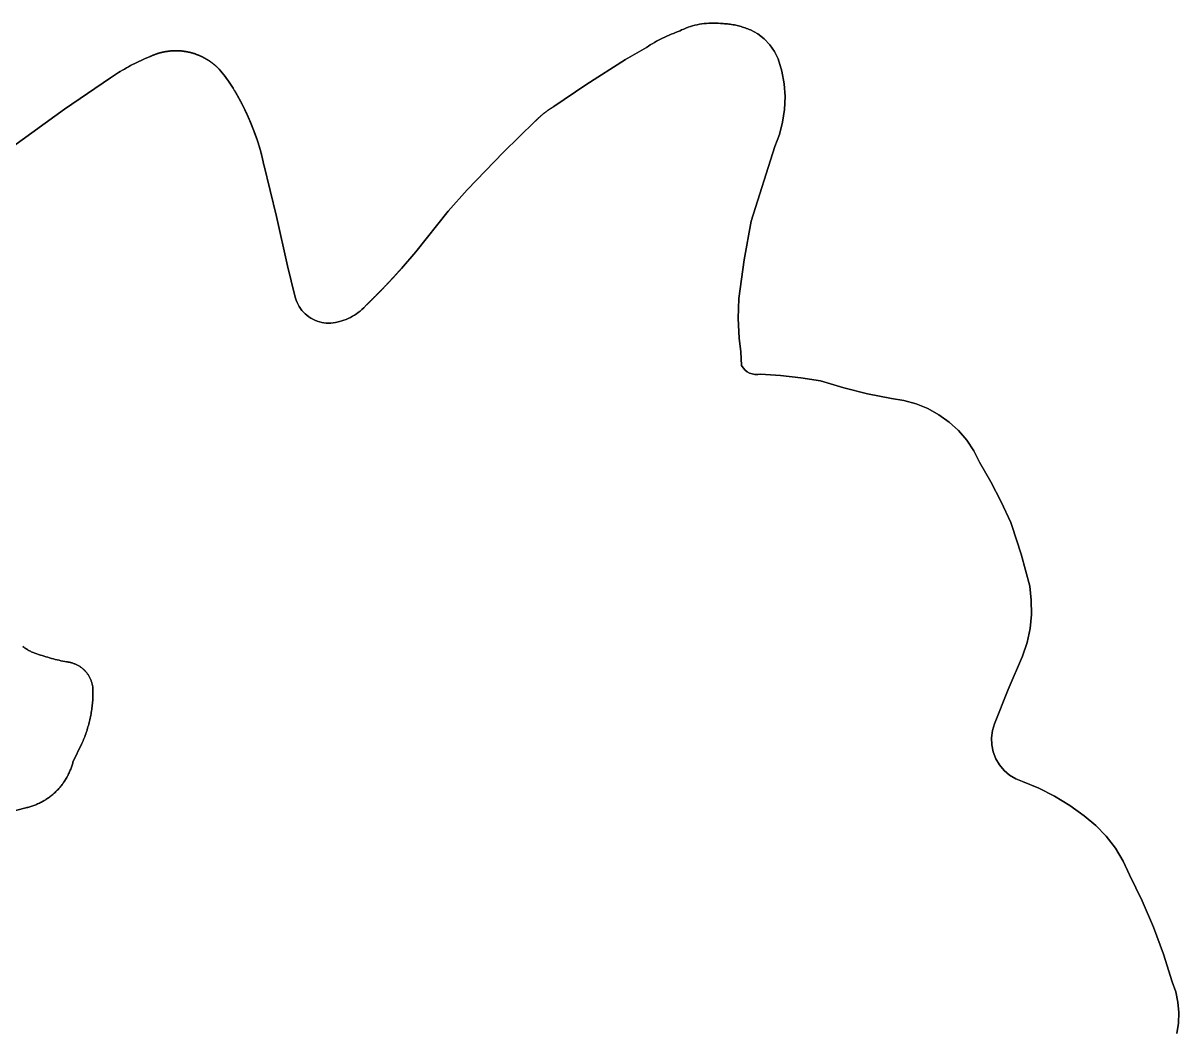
# Model space of a CAD drawing. Header units: inches. Extents: x 130170 to 284068, y 377793 to 804530.
# Drawn here: x 191506 to 192023, y 669994 to 670445 of the extents above; entities that cross this region are included whole.
import ezdxf

# ---------------------------------------------------------------- set-up
doc = ezdxf.new("R2010")
doc.units = ezdxf.units.IN
doc.header["$MEASUREMENT"] = 0
doc.layers.add('muni_il', color=7, linetype='Continuous')

msp = doc.modelspace()

# ---------------------------------------------------------------- linework, layer by layer
at = {"layer": 'muni_il'}
for points in [[(192021.71, 669992.57), (192022.49, 669997.23), (192022.68, 670001.95), (192022.26, 670006.65), (192021.26, 670011.26), (192019.67, 670015.71), (192015.83, 670028.02), (192011.36, 670040.12), (192006.29, 670051.97), (192000.62, 670063.55), (191997.77, 670069.67), (191994.26, 670075.44), (191990.15, 670080.8), (191985.48, 670085.67), (191980.3, 670090.01), (191973.87, 670094.6), (191967.11, 670098.7), (191960.07, 670102.29), (191952.78, 670105.35), (191949.77, 670106.52), (191947, 670108.17), (191944.54, 670110.26), (191942.46, 670112.72), (191940.82, 670115.5), (191939.67, 670118.51), (191939.02, 670121.67), (191938.91, 670124.9), (191939.34, 670128.09), (191940.29, 670131.18), (191946.28, 670146.42), (191952.78, 670161.44), (191954.77, 670167.5), (191956.1, 670173.73), (191956.74, 670180.07), (191956.69, 670186.44), (191955.96, 670192.77), (191952.1, 670207.07), (191947.92, 670219.84), (191947.49, 670221.13), (191943.27, 670230.39), (191938.61, 670239.43), (191933.52, 670248.23), (191930.96, 670253.27), (191927.82, 670257.98), (191924.14, 670262.27), (191919.98, 670266.1), (191915.39, 670269.41), (191910.44, 670272.14), (191905.2, 670274.27), (191899.74, 670275.76), (191894.15, 670276.59), (191883.46, 670278.73), (191872.89, 670281.4), (191862.47, 670284.59), (191853.56, 670285.97), (191844.59, 670286.96), (191835.59, 670287.55), (191834.36, 670287.37), (191833.11, 670287.4), (191831.89, 670287.62), (191830.72, 670288.04), (191829.63, 670288.64), (191828.65, 670289.4), (191827.81, 670290.32), (191827.12, 670291.36), (191826.82, 670297.52), (191826.06, 670303.64), (191825.6, 670312.52), (191825.85, 670321.41), (191828.25, 670338.72), (191831.36, 670355.92), (191841.94, 670389.36), (191844.01, 670394.73), (191845.48, 670400.29), (191846.33, 670405.98), (191846.55, 670411.72), (191846.13, 670417.46), (191845.08, 670423.12), (191843.42, 670428.62), (191841.83, 670431.91), (191839.75, 670434.91), (191837.24, 670437.55), (191834.34, 670439.78), (191831.14, 670441.54), (191830.56, 670441.78), (191829.97, 670442.01), (191829.38, 670442.23), (191828.79, 670442.45), (191828.18, 670442.65), (191827.58, 670442.84), (191826.98, 670443.02), (191826.37, 670443.19), (191825.76, 670443.35), (191825.14, 670443.49), (191824.53, 670443.63), (191823.91, 670443.76), (191823.29, 670443.88), (191822.66, 670443.98), (191822.04, 670444.07), (191821.41, 670444.16), (191820.78, 670444.23), (191820.15, 670444.29), (191819.52, 670444.34), (191818.89, 670444.38), (191817.7, 670444.43), (191816.66, 670444.52), (191815.61, 670444.58), (191814.56, 670444.6), (191813.51, 670444.59), (191812.46, 670444.55), (191811.42, 670444.48), (191810.37, 670444.37), (191809.33, 670444.23), (191808.3, 670444.06), (191807.27, 670443.86), (191806.25, 670443.62), (191805.24, 670443.35), (191804.23, 670443.05), (191803.24, 670442.72), (191802.25, 670442.36), (191801.28, 670441.96), (191800.32, 670441.54), (191799.63, 670441.2), (191798.83, 670440.81), (191797.59, 670440.37), (191796.61, 670440), (191795.64, 670439.61), (191794.67, 670439.21), (191793.71, 670438.79), (191792.75, 670438.35), (191791.81, 670437.9), (191790.87, 670437.43), (191789.94, 670436.95), (191789.02, 670436.45), (191788.1, 670435.93), (191787.2, 670435.4), (191786.3, 670434.85), (191785.42, 670434.29), (191784.54, 670433.71), (191775.27, 670428.33), (191757.45, 670417), (191743.19, 670407.29), (191742.99, 670407.17), (191742.84, 670407.08), (191742.69, 670406.99), (191742.54, 670406.9), (191742.4, 670406.8), (191742.25, 670406.71), (191742.1, 670406.62), (191741.96, 670406.53), (191741.81, 670406.43), (191741.66, 670406.34), (191741.52, 670406.24), (191741.37, 670406.15), (191741.23, 670406.05), (191741.08, 670405.95), (191740.94, 670405.85), (191740.8, 670405.76), (191740.66, 670405.66), (191740.51, 670405.56), (191740.37, 670405.46), (191740.23, 670405.36), (191740.09, 670405.25), (191739.95, 670405.15), (191739.81, 670405.05), (191739.67, 670404.94), (191739.53, 670404.84), (191739.39, 670404.73), (191739.25, 670404.63), (191739.12, 670404.52), (191738.98, 670404.42), (191738.84, 670404.31), (191738.7, 670404.2), (191738.57, 670404.09), (191738.43, 670403.98), (191738.3, 670403.87), (191738.16, 670403.76), (191738.03, 670403.65), (191737.9, 670403.54), (191737.76, 670403.43), (191737.63, 670403.31), (191737.5, 670403.2), (191737.37, 670403.09), (191737.24, 670402.97), (191737.11, 670402.86), (191736.98, 670402.74), (191736.85, 670402.63), (191736.72, 670402.51), (191736.59, 670402.39), (191736.46, 670402.27), (191736.34, 670402.15), (191736.21, 670402.04), (191736.08, 670401.92), (191735.96, 670401.8), (191735.83, 670401.68), (191735.71, 670401.55), (191735.58, 670401.43), (191735.46, 670401.31), (191735.34, 670401.19), (191735.22, 670401.06), (191735.09, 670400.94), (191734.97, 670400.81), (191734.85, 670400.69), (191734.73, 670400.56), (191720.71, 670386.85), (191704.47, 670369.97), (191695.9, 670360.44), (191681.48, 670342.23), (191675.07, 670334.88), (191674.98, 670334.79), (191674.9, 670334.7), (191674.83, 670334.62), (191674.75, 670334.53), (191674.67, 670334.45), (191674.6, 670334.36), (191674.52, 670334.28), (191674.45, 670334.19), (191674.37, 670334.11), (191674.29, 670334.02), (191674.22, 670333.94), (191674.14, 670333.85), (191674.07, 670333.77), (191673.99, 670333.68), (191673.91, 670333.6), (191673.84, 670333.51), (191673.76, 670333.43), (191673.68, 670333.34), (191673.61, 670333.26), (191673.53, 670333.17), (191673.45, 670333.09), (191673.38, 670333), (191673.3, 670332.92), (191673.22, 670332.84), (191673.15, 670332.75), (191673.07, 670332.67), (191673, 670332.58), (191672.92, 670332.5), (191672.84, 670332.41), (191672.76, 670332.33), (191672.69, 670332.24), (191672.61, 670332.16), (191672.53, 670332.08), (191672.46, 670331.99), (191672.38, 670331.91), (191672.3, 670331.82), (191672.23, 670331.74), (191672.15, 670331.66), (191672.07, 670331.57), (191672, 670331.49), (191671.92, 670331.4), (191671.84, 670331.32), (191671.76, 670331.24), (191671.69, 670331.15), (191671.61, 670331.07), (191671.53, 670330.98), (191671.46, 670330.9), (191671.38, 670330.82), (191671.3, 670330.73), (191671.22, 670330.65), (191671.14, 670330.56), (191671.07, 670330.48), (191670.99, 670330.4), (191670.91, 670330.31), (191670.84, 670330.23), (191670.76, 670330.15), (191670.68, 670330.06), (191670.6, 670329.98), (191670.53, 670329.9), (191670.45, 670329.81), (191670.37, 670329.73), (191670.29, 670329.65), (191670.21, 670329.56), (191670.14, 670329.48), (191670.06, 670329.39), (191669.98, 670329.31), (191669.9, 670329.23), (191669.83, 670329.15), (191669.75, 670329.06), (191669.67, 670328.98), (191669.59, 670328.9), (191669.51, 670328.81), (191669.43, 670328.73), (191669.36, 670328.65), (191669.28, 670328.56), (191669.2, 670328.48), (191669.12, 670328.4), (191669.04, 670328.31), (191668.97, 670328.23), (191668.89, 670328.15), (191668.81, 670328.07), (191668.73, 670327.98), (191668.65, 670327.9), (191668.58, 670327.82), (191668.5, 670327.73), (191668.42, 670327.65), (191668.34, 670327.57), (191668.26, 670327.49), (191668.18, 670327.4), (191668.1, 670327.32), (191668.03, 670327.24), (191667.95, 670327.15), (191667.87, 670327.07), (191667.79, 670326.99), (191667.71, 670326.91), (191667.63, 670326.82), (191667.55, 670326.74), (191667.47, 670326.66), (191667.4, 670326.58), (191667.32, 670326.49), (191667.24, 670326.41), (191667.16, 670326.33), (191667.08, 670326.25), (191667, 670326.17), (191666.92, 670326.08), (191666.84, 670326), (191666.76, 670325.92), (191666.68, 670325.84), (191666.61, 670325.76), (191666.53, 670325.67), (191666.45, 670325.59), (191666.37, 670325.51), (191666.29, 670325.43), (191666.21, 670325.35), (191666.13, 670325.26), (191666.05, 670325.18), (191665.97, 670325.1), (191665.89, 670325.02), (191665.81, 670324.94), (191665.73, 670324.85), (191665.66, 670324.77), (191665.58, 670324.69), (191665.5, 670324.61), (191665.42, 670324.53), (191665.34, 670324.45), (191665.26, 670324.36), (191665.18, 670324.28), (191665.1, 670324.2), (191665.02, 670324.12), (191664.94, 670324.04), (191664.86, 670323.96), (191664.78, 670323.87), (191664.7, 670323.79), (191664.62, 670323.71), (191664.54, 670323.63), (191664.46, 670323.55), (191664.38, 670323.47), (191664.3, 670323.39), (191664.22, 670323.3), (191664.14, 670323.22), (191664.06, 670323.14), (191663.98, 670323.06), (191663.9, 670322.98), (191663.82, 670322.9), (191663.74, 670322.82), (191663.66, 670322.74), (191663.58, 670322.65), (191663.5, 670322.57), (191663.42, 670322.49), (191663.34, 670322.41), (191663.26, 670322.33), (191663.18, 670322.25), (191663.1, 670322.17), (191663.02, 670322.09), (191662.94, 670322.01), (191662.86, 670321.93), (191662.78, 670321.85), (191662.7, 670321.77), (191662.61, 670321.68), (191662.53, 670321.6), (191662.45, 670321.52), (191662.37, 670321.44), (191662.29, 670321.36), (191662.21, 670321.28), (191662.13, 670321.2), (191662.05, 670321.12), (191661.97, 670321.04), (191661.89, 670320.96), (191661.81, 670320.88), (191661.73, 670320.8), (191661.65, 670320.72), (191661.57, 670320.64), (191661.48, 670320.56), (191661.4, 670320.48), (191661.32, 670320.4), (191661.24, 670320.32), (191661.16, 670320.24), (191661.08, 670320.16), (191661, 670320.08), (191660.92, 670320), (191660.83, 670319.92), (191660.75, 670319.84), (191660.67, 670319.76), (191660.59, 670319.68), (191660.51, 670319.6), (191660.43, 670319.52), (191660.35, 670319.44), (191660.27, 670319.36), (191660.18, 670319.28), (191660.1, 670319.2), (191660.02, 670319.12), (191659.94, 670319.04), (191659.86, 670318.96), (191659.78, 670318.88), (191659.7, 670318.8), (191659.62, 670318.72), (191659.53, 670318.64), (191659.45, 670318.56), (191658.12, 670317.18), (191657.35, 670316.47), (191656.55, 670315.79), (191655.72, 670315.15), (191654.87, 670314.54), (191653.99, 670313.97), (191653.08, 670313.44), (191652.16, 670312.94), (191651.22, 670312.48), (191650.26, 670312.06), (191649.28, 670311.68), (191648.29, 670311.35), (191647.28, 670311.05), (191645.58, 670310.63), (191644.54, 670310.48), (191643.5, 670310.39), (191642.45, 670310.37), (191641.4, 670310.42), (191640.36, 670310.54), (191639.33, 670310.73), (191638.31, 670310.99), (191637.31, 670311.31), (191636.34, 670311.7), (191635.39, 670312.15), (191634.48, 670312.67), (191633.6, 670313.24), (191632.76, 670313.87), (191631.97, 670314.56), (191631.23, 670315.3), (191630.53, 670316.08), (191629.89, 670316.91), (191629.3, 670317.78), (191628.78, 670318.69), (191628.31, 670319.63), (191627.91, 670320.6), (191627.57, 670321.59), (191627.3, 670322.6), (191623.99, 670336.06), (191619.07, 670358.11), (191613.41, 670381.28), (191613.38, 670381.44), (191613.36, 670381.55), (191613.34, 670381.66), (191613.31, 670381.78), (191613.29, 670381.89), (191613.27, 670382), (191613.25, 670382.12), (191613.22, 670382.23), (191613.2, 670382.34), (191613.18, 670382.46), (191613.15, 670382.57), (191613.13, 670382.68), (191613.11, 670382.8), (191613.08, 670382.91), (191613.06, 670383.02), (191613.03, 670383.14), (191613.01, 670383.25), (191612.99, 670383.36), (191612.96, 670383.48), (191612.93, 670383.59), (191612.91, 670383.7), (191612.88, 670383.82), (191612.86, 670383.93), (191612.83, 670384.04), (191612.81, 670384.15), (191612.78, 670384.27), (191612.76, 670384.38), (191612.73, 670384.49), (191612.71, 670384.61), (191612.68, 670384.72), (191612.65, 670384.83), (191612.62, 670384.94), (191612.6, 670385.06), (191612.57, 670385.17), (191612.54, 670385.28), (191612.52, 670385.39), (191612.49, 670385.51), (191612.46, 670385.62), (191612.43, 670385.73), (191612.41, 670385.84), (191612.38, 670385.96), (191612.35, 670386.07), (191612.32, 670386.18), (191612.29, 670386.29), (191612.26, 670386.4), (191612.23, 670386.52), (191612.2, 670386.63), (191612.17, 670386.74), (191612.15, 670386.85), (191612.12, 670386.96), (191612.09, 670387.07), (191612.06, 670387.19), (191612.03, 670387.3), (191612, 670387.41), (191611.96, 670387.52), (191611.93, 670387.63), (191611.9, 670387.74), (191611.87, 670387.86), (191611.84, 670387.97), (191611.81, 670388.08), (191611.78, 670388.19), (191611.75, 670388.3), (191611.72, 670388.41), (191611.68, 670388.53), (191611.65, 670388.64), (191611.62, 670388.75), (191611.59, 670388.86), (191611.56, 670388.97), (191611.52, 670389.08), (191611.49, 670389.19), (191611.46, 670389.3), (191611.42, 670389.41), (191611.39, 670389.52), (191611.36, 670389.63), (191611.32, 670389.75), (191611.29, 670389.86), (191611.26, 670389.97), (191611.22, 670390.08), (191611.19, 670390.19), (191611.15, 670390.3), (191611.12, 670390.41), (191611.08, 670390.52), (191611.05, 670390.63), (191611.01, 670390.74), (191610.98, 670390.85), (191610.94, 670390.96), (191610.91, 670391.07), (191610.87, 670391.18), (191610.84, 670391.29), (191610.8, 670391.4), (191610.76, 670391.51), (191610.73, 670391.62), (191610.69, 670391.73), (191610.66, 670391.84), (191610.62, 670391.95), (191610.58, 670392.06), (191610.54, 670392.17), (191610.51, 670392.28), (191610.47, 670392.39), (191610.43, 670392.5), (191610.4, 670392.61), (191610.36, 670392.72), (191610.32, 670392.83), (191610.28, 670392.94), (191610.24, 670393.04), (191610.21, 670393.15), (191610.17, 670393.26), (191610.13, 670393.37), (191610.09, 670393.48), (191610.05, 670393.59), (191610.01, 670393.7), (191609.97, 670393.81), (191609.93, 670393.92), (191609.89, 670394.03), (191609.85, 670394.13), (191609.81, 670394.24), (191609.77, 670394.35), (191609.73, 670394.46), (191609.69, 670394.57), (191609.65, 670394.68), (191609.61, 670394.79), (191609.57, 670394.89), (191609.53, 670395), (191609.49, 670395.11), (191609.45, 670395.22), (191609.4, 670395.33), (191609.36, 670395.43), (191609.32, 670395.54), (191609.28, 670395.65), (191609.24, 670395.77), (191609.2, 670395.85), (191609.17, 670395.94), (191609.14, 670396.02), (191609.11, 670396.11), (191609.08, 670396.19), (191609.05, 670396.28), (191609.02, 670396.36), (191608.99, 670396.44), (191608.95, 670396.53), (191608.92, 670396.61), (191608.89, 670396.7), (191608.86, 670396.78), (191608.83, 670396.87), (191608.79, 670396.95), (191608.76, 670397.03), (191608.73, 670397.12), (191608.7, 670397.2), (191608.67, 670397.29), (191608.63, 670397.37), (191608.6, 670397.45), (191608.57, 670397.54), (191608.54, 670397.62), (191608.5, 670397.71), (191608.47, 670397.79), (191608.44, 670397.87), (191608.41, 670397.96), (191608.37, 670398.04), (191608.34, 670398.12), (191608.31, 670398.21), (191608.27, 670398.29), (191608.24, 670398.38), (191608.21, 670398.46), (191608.17, 670398.54), (191608.14, 670398.63), (191608.11, 670398.71), (191608.08, 670398.79), (191608.04, 670398.88), (191608.01, 670398.96), (191607.97, 670399.04), (191607.94, 670399.13), (191607.91, 670399.21), (191607.87, 670399.29), (191607.84, 670399.38), (191607.8, 670399.46), (191607.77, 670399.54), (191607.74, 670399.63), (191607.7, 670399.71), (191607.67, 670399.79), (191607.63, 670399.88), (191607.6, 670399.96), (191607.57, 670400.04), (191607.53, 670400.13), (191607.5, 670400.21), (191607.46, 670400.29), (191607.43, 670400.38), (191607.39, 670400.46), (191607.36, 670400.54), (191607.32, 670400.62), (191607.29, 670400.71), (191607.25, 670400.79), (191607.22, 670400.87), (191607.18, 670400.96), (191607.15, 670401.04), (191607.11, 670401.12), (191607.08, 670401.21), (191607.04, 670401.29), (191607.01, 670401.37), (191606.97, 670401.45), (191606.93, 670401.54), (191606.9, 670401.62), (191606.86, 670401.7), (191606.83, 670401.78), (191606.79, 670401.87), (191606.76, 670401.95), (191606.72, 670402.03), (191606.68, 670402.11), (191606.65, 670402.2), (191606.61, 670402.28), (191606.58, 670402.36), (191606.54, 670402.44), (191606.5, 670402.53), (191606.47, 670402.61), (191606.43, 670402.69), (191606.39, 670402.77), (191606.36, 670402.86), (191606.32, 670402.94), (191606.28, 670403.02), (191606.25, 670403.1), (191606.21, 670403.18), (191606.17, 670403.27), (191606.14, 670403.35), (191606.1, 670403.43), (191606.06, 670403.51), (191606.02, 670403.59), (191605.99, 670403.68), (191605.95, 670403.76), (191605.91, 670403.84), (191605.88, 670403.92), (191605.84, 670404), (191605.8, 670404.09), (191605.76, 670404.17), (191605.72, 670404.25), (191605.69, 670404.33), (191605.65, 670404.41), (191605.61, 670404.49), (191605.57, 670404.57), (191605.53, 670404.66), (191605.5, 670404.74), (191605.46, 670404.82), (191605.42, 670404.9), (191605.38, 670404.98), (191605.34, 670405.06), (191605.3, 670405.14), (191605.27, 670405.23), (191605.23, 670405.31), (191605.19, 670405.39), (191605.15, 670405.47), (191605.11, 670405.55), (191605.07, 670405.63), (191605.03, 670405.71), (191605, 670405.79), (191604.96, 670405.88), (191604.92, 670405.96), (191604.88, 670406.04), (191604.84, 670406.12), (191604.8, 670406.2), (191604.76, 670406.28), (191604.72, 670406.36), (191604.68, 670406.44), (191604.64, 670406.52), (191604.6, 670406.6), (191604.56, 670406.69), (191604.52, 670406.77), (191604.48, 670406.85), (191604.44, 670406.93), (191604.4, 670407.01), (191604.36, 670407.09), (191604.32, 670407.17), (191604.28, 670407.25), (191604.24, 670407.33), (191604.2, 670407.41), (191604.16, 670407.49), (191604.12, 670407.57), (191604.08, 670407.65), (191604.04, 670407.73), (191604, 670407.81), (191603.96, 670407.89), (191603.92, 670407.97), (191603.88, 670408.05), (191603.84, 670408.13), (191603.79, 670408.21), (191603.75, 670408.29), (191603.71, 670408.37), (191603.67, 670408.45), (191603.63, 670408.53), (191603.59, 670408.61), (191603.55, 670408.69), (191603.51, 670408.77), (191603.46, 670408.85), (191603.42, 670408.93), (191603.38, 670409.01), (191603.34, 670409.09), (191603.3, 670409.17), (191603.26, 670409.25), (191603.21, 670409.33), (191603.17, 670409.41), (191603.13, 670409.49), (191603.09, 670409.57), (191603.05, 670409.65), (191603, 670409.73), (191602.96, 670409.81), (191602.92, 670409.89), (191602.88, 670409.97), (191602.84, 670410.05), (191602.79, 670410.13), (191602.75, 670410.21), (191602.71, 670410.29), (191602.67, 670410.37), (191602.62, 670410.45), (191602.58, 670410.52), (191602.54, 670410.6), (191602.5, 670410.68), (191602.45, 670410.76), (191602.41, 670410.84), (191602.37, 670410.92), (191602.32, 670411), (191602.28, 670411.08), (191602.24, 670411.16), (191602.19, 670411.24), (191602.15, 670411.31), (191602.11, 670411.39), (191602.06, 670411.47), (191602.02, 670411.55), (191601.97, 670411.63), (191601.93, 670411.71), (191601.89, 670411.79), (191601.84, 670411.87), (191601.8, 670411.94), (191601.76, 670412.02), (191601.71, 670412.1), (191601.67, 670412.18), (191601.62, 670412.26), (191601.58, 670412.34), (191601.54, 670412.41), (191601.49, 670412.49), (191601.45, 670412.57), (191601.4, 670412.65), (191601.36, 670412.73), (191601.31, 670412.81), (191601.27, 670412.88), (191601.22, 670412.96), (191601.18, 670413.04), (191601.13, 670413.12), (191601.09, 670413.2), (191601.04, 670413.27), (191601, 670413.35), (191600.95, 670413.43), (191600.91, 670413.51), (191600.86, 670413.59), (191600.82, 670413.66), (191600.77, 670413.74), (191600.73, 670413.82), (191600.68, 670413.9), (191600.64, 670413.97), (191600.59, 670414.05), (191600.55, 670414.13), (191600.5, 670414.21), (191600.45, 670414.29), (191600.41, 670414.36), (191600.36, 670414.44), (191600.32, 670414.52), (191600.27, 670414.59), (191599.71, 670415.51), (191599.16, 670416.39), (191598.58, 670417.27), (191598, 670418.14), (191597.39, 670419), (191596.78, 670419.85), (191596.15, 670420.69), (191595.51, 670421.52), (191594.86, 670422.34), (191594.19, 670423.15), (191593.51, 670423.95), (191593.33, 670424.14), (191593.23, 670424.24), (191593.12, 670424.35), (191593.02, 670424.46), (191592.91, 670424.56), (191592.8, 670424.67), (191592.7, 670424.77), (191592.59, 670424.87), (191592.48, 670424.97), (191592.37, 670425.08), (191592.26, 670425.18), (191592.15, 670425.28), (191592.04, 670425.38), (191591.93, 670425.48), (191591.82, 670425.58), (191591.71, 670425.67), (191591.59, 670425.77), (191591.48, 670425.87), (191591.37, 670425.96), (191591.25, 670426.06), (191591.13, 670426.15), (191591.02, 670426.25), (191590.9, 670426.34), (191590.79, 670426.44), (191590.67, 670426.53), (191590.55, 670426.62), (191590.43, 670426.71), (191590.31, 670426.8), (191590.2, 670426.89), (191590.08, 670426.98), (191589.96, 670427.07), (191589.83, 670427.16), (191589.71, 670427.24), (191589.59, 670427.33), (191589.47, 670427.42), (191589.35, 670427.5), (191589.22, 670427.59), (191589.1, 670427.67), (191588.98, 670427.75), (191588.85, 670427.83), (191588.73, 670427.91), (191588.6, 670428), (191588.47, 670428.08), (191588.35, 670428.16), (191588.22, 670428.23), (191588.09, 670428.31), (191587.97, 670428.39), (191587.84, 670428.47), (191587.71, 670428.54), (191587.58, 670428.62), (191587.45, 670428.69), (191587.32, 670428.77), (191587.19, 670428.84), (191587.06, 670428.91), (191586.93, 670428.98), (191586.8, 670429.05), (191586.67, 670429.12), (191586.54, 670429.19), (191586.4, 670429.26), (191586.27, 670429.33), (191586.14, 670429.4), (191586, 670429.46), (191585.87, 670429.53), (191585.74, 670429.6), (191585.6, 670429.66), (191585.47, 670429.72), (191585.33, 670429.79), (191585.2, 670429.85), (191585.06, 670429.91), (191584.92, 670429.97), (191584.79, 670430.03), (191584.65, 670430.09), (191584.51, 670430.15), (191584.37, 670430.2), (191584.24, 670430.26), (191584.1, 670430.32), (191583.96, 670430.37), (191583.82, 670430.43), (191583.68, 670430.48), (191583.54, 670430.53), (191583.4, 670430.58), (191583.26, 670430.63), (191583.12, 670430.69), (191582.98, 670430.73), (191582.84, 670430.78), (191582.7, 670430.83), (191582.56, 670430.88), (191582.41, 670430.93), (191582.27, 670430.97), (191582.13, 670431.02), (191581.99, 670431.06), (191581.84, 670431.1), (191581.7, 670431.15), (191581.56, 670431.19), (191581.42, 670431.23), (191581.27, 670431.27), (191581.13, 670431.31), (191580.98, 670431.35), (191580.84, 670431.38), (191580.69, 670431.42), (191580.55, 670431.46), (191580.4, 670431.49), (191580.26, 670431.53), (191580.11, 670431.56), (191579.97, 670431.6), (191579.82, 670431.63), (191579.68, 670431.66), (191579.53, 670431.69), (191579.38, 670431.72), (191579.24, 670431.75), (191579.09, 670431.78), (191578.95, 670431.8), (191578.8, 670431.83), (191578.65, 670431.86), (191578.5, 670431.88), (191578.36, 670431.9), (191578.21, 670431.93), (191578.06, 670431.95), (191577.91, 670431.97), (191577.77, 670431.99), (191577.62, 670432.01), (191577.47, 670432.03), (191577.32, 670432.05), (191577.17, 670432.07), (191577.03, 670432.08), (191576.88, 670432.1), (191576.73, 670432.11), (191576.58, 670432.13), (191576.43, 670432.14), (191576.28, 670432.15), (191576.13, 670432.16), (191575.99, 670432.18), (191575.84, 670432.19), (191575.69, 670432.2), (191575.54, 670432.2), (191575.39, 670432.21), (191575.24, 670432.22), (191575.09, 670432.22), (191574.94, 670432.23), (191574.79, 670432.23), (191574.64, 670432.24), (191574.5, 670432.24), (191574.34, 670432.24), (191574.2, 670432.24), (191574.05, 670432.24), (191573.9, 670432.24), (191573.75, 670432.24), (191573.6, 670432.24), (191573.45, 670432.23), (191573.3, 670432.23), (191573.15, 670432.22), (191573, 670432.22), (191572.85, 670432.21), (191572.7, 670432.21), (191572.56, 670432.2), (191572.41, 670432.19), (191572.26, 670432.18), (191572.11, 670432.17), (191571.96, 670432.15), (191571.81, 670432.14), (191571.66, 670432.13), (191571.51, 670432.12), (191571.37, 670432.1), (191571.22, 670432.09), (191571.07, 670432.07), (191570.92, 670432.05), (191570.77, 670432.03), (191570.62, 670432.01), (191570.48, 670431.99), (191570.33, 670431.97), (191570.18, 670431.95), (191570.03, 670431.93), (191569.89, 670431.91), (191569.74, 670431.88), (191569.59, 670431.86), (191569.45, 670431.83), (191569.3, 670431.81), (191569.15, 670431.78), (191569, 670431.75), (191568.86, 670431.72), (191568.71, 670431.69), (191568.57, 670431.66), (191568.42, 670431.63), (191568.27, 670431.6), (191568.13, 670431.57), (191567.98, 670431.53), (191567.84, 670431.5), (191567.69, 670431.46), (191567.55, 670431.43), (191567.4, 670431.39), (191567.26, 670431.35), (191567.12, 670431.31), (191566.97, 670431.27), (191566.83, 670431.23), (191566.68, 670431.19), (191566.54, 670431.15), (191566.4, 670431.11), (191566.25, 670431.07), (191566.11, 670431.02), (191565.97, 670430.98), (191565.83, 670430.93), (191565.69, 670430.88), (191565.54, 670430.84), (191565.4, 670430.79), (191565.26, 670430.74), (191565.12, 670430.69), (191564.98, 670430.64), (191564.84, 670430.59), (191564.7, 670430.54), (191564.56, 670430.48), (191564.42, 670430.43), (191564.28, 670430.38), (191564.14, 670430.32), (191564.01, 670430.27), (191563.87, 670430.21), (191563.73, 670430.15), (191563.59, 670430.1), (191563.46, 670430.04), (191563.32, 670429.98), (191563.18, 670429.92), (191563.05, 670429.86), (191562.91, 670429.79), (191562.78, 670429.73), (191562.64, 670429.67), (191562.5, 670429.6), (191562.37, 670429.54), (191560.47, 670428.75), (191559.5, 670428.34), (191558.55, 670427.91), (191557.59, 670427.47), (191556.65, 670427.02), (191555.71, 670426.55), (191554.77, 670426.08), (191553.84, 670425.59), (191552.92, 670425.09), (191552, 670424.58), (191551.09, 670424.06), (191550.19, 670423.53), (191549.29, 670422.98), (191548.4, 670422.43), (191547.52, 670421.86), (191546.64, 670421.28), (191545.78, 670420.7), (191544.91, 670420.1), (191524.36, 670406.14), (191501, 670389.25)], [(191501, 670389.25), (191524.36, 670406.14), (191544.91, 670420.1), (191545.78, 670420.7), (191546.64, 670421.28), (191547.52, 670421.86), (191548.4, 670422.43), (191549.29, 670422.98), (191550.19, 670423.53), (191551.09, 670424.06), (191552, 670424.58), (191552.92, 670425.09), (191553.84, 670425.59), (191554.77, 670426.08), (191555.71, 670426.55), (191556.65, 670427.02), (191557.59, 670427.47), (191558.55, 670427.91), (191559.5, 670428.34), (191560.47, 670428.75), (191562.37, 670429.54), (191562.5, 670429.6), (191562.64, 670429.67), (191562.78, 670429.73), (191562.91, 670429.79), (191563.05, 670429.86), (191563.18, 670429.92), (191563.32, 670429.98), (191563.46, 670430.04), (191563.59, 670430.1), (191563.73, 670430.15), (191563.87, 670430.21), (191564.01, 670430.27), (191564.14, 670430.32), (191564.28, 670430.38), (191564.42, 670430.43), (191564.56, 670430.48), (191564.7, 670430.54), (191564.84, 670430.59), (191564.98, 670430.64), (191565.12, 670430.69), (191565.26, 670430.74), (191565.4, 670430.79), (191565.54, 670430.84), (191565.69, 670430.88), (191565.83, 670430.93), (191565.97, 670430.98), (191566.11, 670431.02), (191566.25, 670431.07), (191566.4, 670431.11), (191566.54, 670431.15), (191566.68, 670431.19), (191566.83, 670431.23), (191566.97, 670431.27), (191567.12, 670431.31), (191567.26, 670431.35), (191567.4, 670431.39), (191567.55, 670431.43), (191567.69, 670431.46), (191567.84, 670431.5), (191567.98, 670431.53), (191568.13, 670431.57), (191568.27, 670431.6), (191568.42, 670431.63), (191568.57, 670431.66), (191568.71, 670431.69), (191568.86, 670431.72), (191569, 670431.75), (191569.15, 670431.78), (191569.3, 670431.81), (191569.45, 670431.83), (191569.59, 670431.86), (191569.74, 670431.88), (191569.89, 670431.91), (191570.03, 670431.93), (191570.18, 670431.95), (191570.33, 670431.97), (191570.48, 670431.99), (191570.62, 670432.01), (191570.77, 670432.03), (191570.92, 670432.05), (191571.07, 670432.07), (191571.22, 670432.09), (191571.37, 670432.1), (191571.51, 670432.12), (191571.66, 670432.13), (191571.81, 670432.14), (191571.96, 670432.15), (191572.11, 670432.17), (191572.26, 670432.18), (191572.41, 670432.19), (191572.56, 670432.2), (191572.7, 670432.21), (191572.85, 670432.21), (191573, 670432.22), (191573.15, 670432.22), (191573.3, 670432.23), (191573.45, 670432.23), (191573.6, 670432.24), (191573.75, 670432.24), (191573.9, 670432.24), (191574.05, 670432.24), (191574.2, 670432.24), (191574.34, 670432.24), (191574.5, 670432.24), (191574.64, 670432.24), (191574.79, 670432.23), (191574.94, 670432.23), (191575.09, 670432.22), (191575.24, 670432.22), (191575.39, 670432.21), (191575.54, 670432.2), (191575.69, 670432.2), (191575.84, 670432.19), (191575.99, 670432.18), (191576.13, 670432.16), (191576.28, 670432.15), (191576.43, 670432.14), (191576.58, 670432.13), (191576.73, 670432.11), (191576.88, 670432.1), (191577.03, 670432.08), (191577.17, 670432.07), (191577.32, 670432.05), (191577.47, 670432.03), (191577.62, 670432.01), (191577.77, 670431.99), (191577.91, 670431.97), (191578.06, 670431.95), (191578.21, 670431.93), (191578.36, 670431.9), (191578.5, 670431.88), (191578.65, 670431.86), (191578.8, 670431.83), (191578.95, 670431.8), (191579.09, 670431.78), (191579.24, 670431.75), (191579.38, 670431.72), (191579.53, 670431.69), (191579.68, 670431.66), (191579.82, 670431.63), (191579.97, 670431.6), (191580.11, 670431.56), (191580.26, 670431.53), (191580.4, 670431.49), (191580.55, 670431.46), (191580.69, 670431.42), (191580.84, 670431.38), (191580.98, 670431.35), (191581.13, 670431.31), (191581.27, 670431.27), (191581.42, 670431.23), (191581.56, 670431.19), (191581.7, 670431.15), (191581.84, 670431.1), (191581.99, 670431.06), (191582.13, 670431.02), (191582.27, 670430.97), (191582.41, 670430.93), (191582.56, 670430.88), (191582.7, 670430.83), (191582.84, 670430.78), (191582.98, 670430.73), (191583.12, 670430.69), (191583.26, 670430.63), (191583.4, 670430.58), (191583.54, 670430.53), (191583.68, 670430.48), (191583.82, 670430.43), (191583.96, 670430.37), (191584.1, 670430.32), (191584.24, 670430.26), (191584.37, 670430.2), (191584.51, 670430.15), (191584.65, 670430.09), (191584.79, 670430.03), (191584.92, 670429.97), (191585.06, 670429.91), (191585.2, 670429.85), (191585.33, 670429.79), (191585.47, 670429.72), (191585.6, 670429.66), (191585.74, 670429.6), (191585.87, 670429.53), (191586, 670429.46), (191586.14, 670429.4), (191586.27, 670429.33), (191586.4, 670429.26), (191586.54, 670429.19), (191586.67, 670429.12), (191586.8, 670429.05), (191586.93, 670428.98), (191587.06, 670428.91), (191587.19, 670428.84), (191587.32, 670428.77), (191587.45, 670428.69), (191587.58, 670428.62), (191587.71, 670428.54), (191587.84, 670428.47), (191587.97, 670428.39), (191588.09, 670428.31), (191588.22, 670428.23), (191588.35, 670428.16), (191588.47, 670428.08), (191588.6, 670428), (191588.73, 670427.91), (191588.85, 670427.83), (191588.98, 670427.75), (191589.1, 670427.67), (191589.22, 670427.59), (191589.35, 670427.5), (191589.47, 670427.42), (191589.59, 670427.33), (191589.71, 670427.24), (191589.83, 670427.16), (191589.96, 670427.07), (191590.08, 670426.98), (191590.2, 670426.89), (191590.31, 670426.8), (191590.43, 670426.71), (191590.55, 670426.62), (191590.67, 670426.53), (191590.79, 670426.44), (191590.9, 670426.34), (191591.02, 670426.25), (191591.13, 670426.15), (191591.25, 670426.06), (191591.37, 670425.96), (191591.48, 670425.87), (191591.59, 670425.77), (191591.71, 670425.67), (191591.82, 670425.58), (191591.93, 670425.48), (191592.04, 670425.38), (191592.15, 670425.28), (191592.26, 670425.18), (191592.37, 670425.08), (191592.48, 670424.97), (191592.59, 670424.87), (191592.7, 670424.77), (191592.8, 670424.67), (191592.91, 670424.56), (191593.02, 670424.46), (191593.12, 670424.35), (191593.23, 670424.24), (191593.33, 670424.14), (191593.51, 670423.95), (191594.19, 670423.15), (191594.86, 670422.34), (191595.51, 670421.52), (191596.15, 670420.69), (191596.78, 670419.85), (191597.39, 670419), (191598, 670418.14), (191598.58, 670417.27), (191599.16, 670416.39), (191599.71, 670415.51), (191600.27, 670414.59), (191600.32, 670414.52), (191600.36, 670414.44), (191600.41, 670414.36), (191600.45, 670414.29), (191600.5, 670414.21), (191600.55, 670414.13), (191600.59, 670414.05), (191600.64, 670413.97), (191600.68, 670413.9), (191600.73, 670413.82), (191600.77, 670413.74), (191600.82, 670413.66), (191600.86, 670413.59), (191600.91, 670413.51), (191600.95, 670413.43), (191601, 670413.35), (191601.04, 670413.27), (191601.09, 670413.2), (191601.13, 670413.12), (191601.18, 670413.04), (191601.22, 670412.96), (191601.27, 670412.88), (191601.31, 670412.81), (191601.36, 670412.73), (191601.4, 670412.65), (191601.45, 670412.57), (191601.49, 670412.49), (191601.54, 670412.41), (191601.58, 670412.34), (191601.62, 670412.26), (191601.67, 670412.18), (191601.71, 670412.1), (191601.76, 670412.02), (191601.8, 670411.94), (191601.84, 670411.87), (191601.89, 670411.79), (191601.93, 670411.71), (191601.97, 670411.63), (191602.02, 670411.55), (191602.06, 670411.47), (191602.11, 670411.39), (191602.15, 670411.31), (191602.19, 670411.24), (191602.24, 670411.16), (191602.28, 670411.08), (191602.32, 670411), (191602.37, 670410.92), (191602.41, 670410.84), (191602.45, 670410.76), (191602.5, 670410.68), (191602.54, 670410.6), (191602.58, 670410.52), (191602.62, 670410.45), (191602.67, 670410.37), (191602.71, 670410.29), (191602.75, 670410.21), (191602.79, 670410.13), (191602.84, 670410.05), (191602.88, 670409.97), (191602.92, 670409.89), (191602.96, 670409.81), (191603, 670409.73), (191603.05, 670409.65), (191603.09, 670409.57), (191603.13, 670409.49), (191603.17, 670409.41), (191603.21, 670409.33), (191603.26, 670409.25), (191603.3, 670409.17), (191603.34, 670409.09), (191603.38, 670409.01), (191603.42, 670408.93), (191603.46, 670408.85), (191603.51, 670408.77), (191603.55, 670408.69), (191603.59, 670408.61), (191603.63, 670408.53), (191603.67, 670408.45), (191603.71, 670408.37), (191603.75, 670408.29), (191603.79, 670408.21), (191603.84, 670408.13), (191603.88, 670408.05), (191603.92, 670407.97), (191603.96, 670407.89), (191604, 670407.81), (191604.04, 670407.73), (191604.08, 670407.65), (191604.12, 670407.57), (191604.16, 670407.49), (191604.2, 670407.41), (191604.24, 670407.33), (191604.28, 670407.25), (191604.32, 670407.17), (191604.36, 670407.09), (191604.4, 670407.01), (191604.44, 670406.93), (191604.48, 670406.85), (191604.52, 670406.77), (191604.56, 670406.69), (191604.6, 670406.6), (191604.64, 670406.52), (191604.68, 670406.44), (191604.72, 670406.36), (191604.76, 670406.28), (191604.8, 670406.2), (191604.84, 670406.12), (191604.88, 670406.04), (191604.92, 670405.96), (191604.96, 670405.88), (191605, 670405.79), (191605.03, 670405.71), (191605.07, 670405.63), (191605.11, 670405.55), (191605.15, 670405.47), (191605.19, 670405.39), (191605.23, 670405.31), (191605.27, 670405.23), (191605.3, 670405.14), (191605.34, 670405.06), (191605.38, 670404.98), (191605.42, 670404.9), (191605.46, 670404.82), (191605.5, 670404.74), (191605.53, 670404.66), (191605.57, 670404.57), (191605.61, 670404.49), (191605.65, 670404.41), (191605.69, 670404.33), (191605.72, 670404.25), (191605.76, 670404.17), (191605.8, 670404.09), (191605.84, 670404), (191605.88, 670403.92), (191605.91, 670403.84), (191605.95, 670403.76), (191605.99, 670403.68), (191606.02, 670403.59), (191606.06, 670403.51), (191606.1, 670403.43), (191606.14, 670403.35), (191606.17, 670403.27), (191606.21, 670403.18), (191606.25, 670403.1), (191606.28, 670403.02), (191606.32, 670402.94), (191606.36, 670402.86), (191606.39, 670402.77), (191606.43, 670402.69), (191606.47, 670402.61), (191606.5, 670402.53), (191606.54, 670402.44), (191606.58, 670402.36), (191606.61, 670402.28), (191606.65, 670402.2), (191606.68, 670402.11), (191606.72, 670402.03), (191606.76, 670401.95), (191606.79, 670401.87), (191606.83, 670401.78), (191606.86, 670401.7), (191606.9, 670401.62), (191606.93, 670401.54), (191606.97, 670401.45), (191607.01, 670401.37), (191607.04, 670401.29), (191607.08, 670401.21), (191607.11, 670401.12), (191607.15, 670401.04), (191607.18, 670400.96), (191607.22, 670400.87), (191607.25, 670400.79), (191607.29, 670400.71), (191607.32, 670400.62), (191607.36, 670400.54), (191607.39, 670400.46), (191607.43, 670400.38), (191607.46, 670400.29), (191607.5, 670400.21), (191607.53, 670400.13), (191607.57, 670400.04), (191607.6, 670399.96), (191607.63, 670399.88), (191607.67, 670399.79), (191607.7, 670399.71), (191607.74, 670399.63), (191607.77, 670399.54), (191607.8, 670399.46), (191607.84, 670399.38), (191607.87, 670399.29), (191607.91, 670399.21), (191607.94, 670399.13), (191607.97, 670399.04), (191608.01, 670398.96), (191608.04, 670398.88), (191608.08, 670398.79), (191608.11, 670398.71), (191608.14, 670398.63), (191608.17, 670398.54), (191608.21, 670398.46), (191608.24, 670398.38), (191608.27, 670398.29), (191608.31, 670398.21), (191608.34, 670398.12), (191608.37, 670398.04), (191608.41, 670397.96), (191608.44, 670397.87), (191608.47, 670397.79), (191608.5, 670397.71), (191608.54, 670397.62), (191608.57, 670397.54), (191608.6, 670397.45), (191608.63, 670397.37), (191608.67, 670397.29), (191608.7, 670397.2), (191608.73, 670397.12), (191608.76, 670397.03), (191608.79, 670396.95), (191608.83, 670396.87), (191608.86, 670396.78), (191608.89, 670396.7), (191608.92, 670396.61), (191608.95, 670396.53), (191608.99, 670396.44), (191609.02, 670396.36), (191609.05, 670396.28), (191609.08, 670396.19), (191609.11, 670396.11), (191609.14, 670396.02), (191609.17, 670395.94), (191609.2, 670395.85), (191609.24, 670395.77), (191609.28, 670395.65), (191609.32, 670395.54), (191609.36, 670395.43), (191609.4, 670395.33), (191609.45, 670395.22), (191609.49, 670395.11), (191609.53, 670395), (191609.57, 670394.89), (191609.61, 670394.79), (191609.65, 670394.68), (191609.69, 670394.57), (191609.73, 670394.46), (191609.77, 670394.35), (191609.81, 670394.24), (191609.85, 670394.13), (191609.89, 670394.03), (191609.93, 670393.92), (191609.97, 670393.81), (191610.01, 670393.7), (191610.05, 670393.59), (191610.09, 670393.48), (191610.13, 670393.37), (191610.17, 670393.26), (191610.21, 670393.15), (191610.24, 670393.04), (191610.28, 670392.94), (191610.32, 670392.83), (191610.36, 670392.72), (191610.4, 670392.61), (191610.43, 670392.5), (191610.47, 670392.39), (191610.51, 670392.28), (191610.54, 670392.17), (191610.58, 670392.06), (191610.62, 670391.95), (191610.66, 670391.84), (191610.69, 670391.73), (191610.73, 670391.62), (191610.76, 670391.51), (191610.8, 670391.4), (191610.84, 670391.29), (191610.87, 670391.18), (191610.91, 670391.07), (191610.94, 670390.96), (191610.98, 670390.85), (191611.01, 670390.74), (191611.05, 670390.63), (191611.08, 670390.52), (191611.12, 670390.41), (191611.15, 670390.3), (191611.19, 670390.19), (191611.22, 670390.08), (191611.26, 670389.97), (191611.29, 670389.86), (191611.32, 670389.75), (191611.36, 670389.63), (191611.39, 670389.52), (191611.42, 670389.41), (191611.46, 670389.3), (191611.49, 670389.19), (191611.52, 670389.08), (191611.56, 670388.97), (191611.59, 670388.86), (191611.62, 670388.75), (191611.65, 670388.64), (191611.68, 670388.53), (191611.72, 670388.41), (191611.75, 670388.3), (191611.78, 670388.19), (191611.81, 670388.08), (191611.84, 670387.97), (191611.87, 670387.86), (191611.9, 670387.74), (191611.93, 670387.63), (191611.96, 670387.52), (191612, 670387.41), (191612.03, 670387.3), (191612.06, 670387.19), (191612.09, 670387.07), (191612.12, 670386.96), (191612.15, 670386.85), (191612.17, 670386.74), (191612.2, 670386.63), (191612.23, 670386.52), (191612.26, 670386.4), (191612.29, 670386.29), (191612.32, 670386.18), (191612.35, 670386.07), (191612.38, 670385.96), (191612.41, 670385.84), (191612.43, 670385.73), (191612.46, 670385.62), (191612.49, 670385.51), (191612.52, 670385.39), (191612.54, 670385.28), (191612.57, 670385.17), (191612.6, 670385.06), (191612.62, 670384.94), (191612.65, 670384.83), (191612.68, 670384.72), (191612.71, 670384.61), (191612.73, 670384.49), (191612.76, 670384.38), (191612.78, 670384.27), (191612.81, 670384.15), (191612.83, 670384.04), (191612.86, 670383.93), (191612.88, 670383.82), (191612.91, 670383.7), (191612.93, 670383.59), (191612.96, 670383.48), (191612.99, 670383.36), (191613.01, 670383.25), (191613.03, 670383.14), (191613.06, 670383.02), (191613.08, 670382.91), (191613.11, 670382.8), (191613.13, 670382.68), (191613.15, 670382.57), (191613.18, 670382.46), (191613.2, 670382.34), (191613.22, 670382.23), (191613.25, 670382.12), (191613.27, 670382), (191613.29, 670381.89), (191613.31, 670381.78), (191613.34, 670381.66), (191613.36, 670381.55), (191613.38, 670381.44), (191613.41, 670381.28), (191619.07, 670358.11), (191623.99, 670336.06), (191627.3, 670322.6), (191627.57, 670321.59), (191627.91, 670320.6), (191628.31, 670319.63), (191628.78, 670318.69), (191629.3, 670317.78), (191629.89, 670316.91), (191630.53, 670316.08), (191631.23, 670315.3), (191631.97, 670314.56), (191632.76, 670313.87), (191633.6, 670313.24), (191634.48, 670312.67), (191635.39, 670312.15), (191636.34, 670311.7), (191637.31, 670311.31), (191638.31, 670310.99), (191639.33, 670310.73), (191640.36, 670310.54), (191641.4, 670310.42), (191642.45, 670310.37), (191643.5, 670310.39), (191644.54, 670310.48), (191645.58, 670310.63), (191647.28, 670311.05), (191648.29, 670311.35), (191649.28, 670311.68), (191650.26, 670312.06), (191651.22, 670312.48), (191652.16, 670312.94), (191653.08, 670313.44), (191653.99, 670313.97), (191654.87, 670314.54), (191655.72, 670315.15), (191656.55, 670315.79), (191657.35, 670316.47), (191658.12, 670317.18), (191659.45, 670318.56), (191659.53, 670318.64), (191659.62, 670318.72), (191659.7, 670318.8), (191659.78, 670318.88), (191659.86, 670318.96), (191659.94, 670319.04), (191660.02, 670319.12), (191660.1, 670319.2), (191660.18, 670319.28), (191660.27, 670319.36), (191660.35, 670319.44), (191660.43, 670319.52), (191660.51, 670319.6), (191660.59, 670319.68), (191660.67, 670319.76), (191660.75, 670319.84), (191660.83, 670319.92), (191660.92, 670320), (191661, 670320.08), (191661.08, 670320.16), (191661.16, 670320.24), (191661.24, 670320.32), (191661.32, 670320.4), (191661.4, 670320.48), (191661.48, 670320.56), (191661.57, 670320.64), (191661.65, 670320.72), (191661.73, 670320.8), (191661.81, 670320.88), (191661.89, 670320.96), (191661.97, 670321.04), (191662.05, 670321.12), (191662.13, 670321.2), (191662.21, 670321.28), (191662.29, 670321.36), (191662.37, 670321.44), (191662.45, 670321.52), (191662.53, 670321.6), (191662.61, 670321.68), (191662.7, 670321.77), (191662.78, 670321.85), (191662.86, 670321.93), (191662.94, 670322.01), (191663.02, 670322.09), (191663.1, 670322.17), (191663.18, 670322.25), (191663.26, 670322.33), (191663.34, 670322.41), (191663.42, 670322.49), (191663.5, 670322.57), (191663.58, 670322.65), (191663.66, 670322.74), (191663.74, 670322.82), (191663.82, 670322.9), (191663.9, 670322.98), (191663.98, 670323.06), (191664.06, 670323.14), (191664.14, 670323.22), (191664.22, 670323.3), (191664.3, 670323.39), (191664.38, 670323.47), (191664.46, 670323.55), (191664.54, 670323.63), (191664.62, 670323.71), (191664.7, 670323.79), (191664.78, 670323.87), (191664.86, 670323.96), (191664.94, 670324.04), (191665.02, 670324.12), (191665.1, 670324.2), (191665.18, 670324.28), (191665.26, 670324.36), (191665.34, 670324.45), (191665.42, 670324.53), (191665.5, 670324.61), (191665.58, 670324.69), (191665.66, 670324.77), (191665.73, 670324.85), (191665.81, 670324.94), (191665.89, 670325.02), (191665.97, 670325.1), (191666.05, 670325.18), (191666.13, 670325.26), (191666.21, 670325.35), (191666.29, 670325.43), (191666.37, 670325.51), (191666.45, 670325.59), (191666.53, 670325.67), (191666.61, 670325.76), (191666.68, 670325.84), (191666.76, 670325.92), (191666.84, 670326), (191666.92, 670326.08), (191667, 670326.17), (191667.08, 670326.25), (191667.16, 670326.33), (191667.24, 670326.41), (191667.32, 670326.49), (191667.4, 670326.58), (191667.47, 670326.66), (191667.55, 670326.74), (191667.63, 670326.82), (191667.71, 670326.91), (191667.79, 670326.99), (191667.87, 670327.07), (191667.95, 670327.15), (191668.03, 670327.24), (191668.1, 670327.32), (191668.18, 670327.4), (191668.26, 670327.49), (191668.34, 670327.57), (191668.42, 670327.65), (191668.5, 670327.73), (191668.58, 670327.82), (191668.65, 670327.9), (191668.73, 670327.98), (191668.81, 670328.07), (191668.89, 670328.15), (191668.97, 670328.23), (191669.04, 670328.31), (191669.12, 670328.4), (191669.2, 670328.48), (191669.28, 670328.56), (191669.36, 670328.65), (191669.43, 670328.73), (191669.51, 670328.81), (191669.59, 670328.9), (191669.67, 670328.98), (191669.75, 670329.06), (191669.83, 670329.15), (191669.9, 670329.23), (191669.98, 670329.31), (191670.06, 670329.39), (191670.14, 670329.48), (191670.21, 670329.56), (191670.29, 670329.65), (191670.37, 670329.73), (191670.45, 670329.81), (191670.53, 670329.9), (191670.6, 670329.98), (191670.68, 670330.06), (191670.76, 670330.15), (191670.84, 670330.23), (191670.91, 670330.31), (191670.99, 670330.4), (191671.07, 670330.48), (191671.14, 670330.56), (191671.22, 670330.65), (191671.3, 670330.73), (191671.38, 670330.82), (191671.46, 670330.9), (191671.53, 670330.98), (191671.61, 670331.07), (191671.69, 670331.15), (191671.76, 670331.24), (191671.84, 670331.32), (191671.92, 670331.4), (191672, 670331.49), (191672.07, 670331.57), (191672.15, 670331.66), (191672.23, 670331.74), (191672.3, 670331.82), (191672.38, 670331.91), (191672.46, 670331.99), (191672.53, 670332.08), (191672.61, 670332.16), (191672.69, 670332.24), (191672.76, 670332.33), (191672.84, 670332.41), (191672.92, 670332.5), (191673, 670332.58), (191673.07, 670332.67), (191673.15, 670332.75), (191673.22, 670332.84), (191673.3, 670332.92), (191673.38, 670333), (191673.45, 670333.09), (191673.53, 670333.17), (191673.61, 670333.26), (191673.68, 670333.34), (191673.76, 670333.43), (191673.84, 670333.51), (191673.91, 670333.6), (191673.99, 670333.68), (191674.07, 670333.77), (191674.14, 670333.85), (191674.22, 670333.94), (191674.29, 670334.02), (191674.37, 670334.11), (191674.45, 670334.19), (191674.52, 670334.28), (191674.6, 670334.36), (191674.67, 670334.45), (191674.75, 670334.53), (191674.83, 670334.62), (191674.9, 670334.7), (191674.98, 670334.79), (191675.07, 670334.88), (191681.48, 670342.23), (191695.9, 670360.44), (191704.47, 670369.97), (191720.71, 670386.85), (191734.73, 670400.56), (191734.85, 670400.69), (191734.97, 670400.81), (191735.09, 670400.94), (191735.22, 670401.06), (191735.34, 670401.19), (191735.46, 670401.31), (191735.58, 670401.43), (191735.71, 670401.55), (191735.83, 670401.68), (191735.96, 670401.8), (191736.08, 670401.92), (191736.21, 670402.04), (191736.34, 670402.15), (191736.46, 670402.27), (191736.59, 670402.39), (191736.72, 670402.51), (191736.85, 670402.63), (191736.98, 670402.74), (191737.11, 670402.86), (191737.24, 670402.97), (191737.37, 670403.09), (191737.5, 670403.2), (191737.63, 670403.31), (191737.76, 670403.43), (191737.9, 670403.54), (191738.03, 670403.65), (191738.16, 670403.76), (191738.3, 670403.87), (191738.43, 670403.98), (191738.57, 670404.09), (191738.7, 670404.2), (191738.84, 670404.31), (191738.98, 670404.42), (191739.12, 670404.52), (191739.25, 670404.63), (191739.39, 670404.73), (191739.53, 670404.84), (191739.67, 670404.94), (191739.81, 670405.05), (191739.95, 670405.15), (191740.09, 670405.25), (191740.23, 670405.36), (191740.37, 670405.46), (191740.51, 670405.56), (191740.66, 670405.66), (191740.8, 670405.76), (191740.94, 670405.85), (191741.08, 670405.95), (191741.23, 670406.05), (191741.37, 670406.15), (191741.52, 670406.24), (191741.66, 670406.34), (191741.81, 670406.43), (191741.96, 670406.53), (191742.1, 670406.62), (191742.25, 670406.71), (191742.4, 670406.8), (191742.54, 670406.9), (191742.69, 670406.99), (191742.84, 670407.08), (191742.99, 670407.17), (191743.19, 670407.29), (191757.45, 670417), (191775.27, 670428.33), (191784.54, 670433.71), (191785.42, 670434.29), (191786.3, 670434.85), (191787.2, 670435.4), (191788.1, 670435.93), (191789.02, 670436.45), (191789.94, 670436.95), (191790.87, 670437.43), (191791.81, 670437.9), (191792.75, 670438.35), (191793.71, 670438.79), (191794.67, 670439.21), (191795.64, 670439.61), (191796.61, 670440), (191797.59, 670440.37), (191798.83, 670440.81), (191799.63, 670441.2), (191800.32, 670441.54), (191801.28, 670441.96), (191802.25, 670442.36), (191803.24, 670442.72), (191804.23, 670443.05), (191805.24, 670443.35), (191806.25, 670443.62), (191807.27, 670443.86), (191808.3, 670444.06), (191809.33, 670444.23), (191810.37, 670444.37), (191811.42, 670444.48), (191812.46, 670444.55), (191813.51, 670444.59), (191814.56, 670444.6), (191815.61, 670444.58), (191816.66, 670444.52), (191817.7, 670444.43), (191818.89, 670444.38), (191819.52, 670444.34), (191820.15, 670444.29), (191820.78, 670444.23), (191821.41, 670444.16), (191822.04, 670444.07), (191822.66, 670443.98), (191823.29, 670443.88), (191823.91, 670443.76), (191824.53, 670443.63), (191825.14, 670443.49), (191825.76, 670443.35), (191826.37, 670443.19), (191826.98, 670443.02), (191827.58, 670442.84), (191828.18, 670442.65), (191828.79, 670442.45), (191829.38, 670442.23), (191829.97, 670442.01), (191830.56, 670441.78), (191831.14, 670441.54), (191834.34, 670439.78), (191837.24, 670437.55), (191839.75, 670434.91), (191841.83, 670431.91), (191843.42, 670428.62), (191845.08, 670423.12), (191846.13, 670417.46), (191846.55, 670411.72), (191846.33, 670405.98), (191845.48, 670400.29), (191844.01, 670394.73), (191841.94, 670389.36), (191831.36, 670355.92), (191828.25, 670338.72), (191825.85, 670321.41), (191825.6, 670312.52), (191826.06, 670303.64), (191826.82, 670297.52), (191827.12, 670291.36), (191827.81, 670290.32), (191828.65, 670289.4), (191829.63, 670288.64), (191830.72, 670288.04), (191831.89, 670287.62), (191833.11, 670287.4), (191834.36, 670287.37), (191835.59, 670287.55), (191844.59, 670286.96), (191853.56, 670285.97), (191862.47, 670284.59), (191872.89, 670281.4), (191883.46, 670278.73), (191894.15, 670276.59), (191899.74, 670275.76), (191905.2, 670274.27), (191910.44, 670272.14), (191915.39, 670269.41), (191919.98, 670266.1), (191924.14, 670262.27), (191927.82, 670257.98), (191930.96, 670253.27), (191933.52, 670248.23), (191938.61, 670239.43), (191943.27, 670230.39), (191947.49, 670221.13), (191947.92, 670219.84), (191952.1, 670207.07), (191955.96, 670192.77), (191956.69, 670186.44), (191956.74, 670180.07), (191956.1, 670173.73), (191954.77, 670167.5), (191952.78, 670161.44), (191946.28, 670146.42), (191940.29, 670131.18), (191939.34, 670128.09), (191938.91, 670124.9), (191939.02, 670121.67), (191939.67, 670118.51), (191940.82, 670115.5), (191942.46, 670112.72), (191944.54, 670110.26), (191947, 670108.17), (191949.77, 670106.52), (191952.78, 670105.35), (191960.07, 670102.29), (191967.11, 670098.7), (191973.87, 670094.6), (191980.3, 670090.01), (191985.48, 670085.67), (191990.15, 670080.8), (191994.26, 670075.44), (191997.77, 670069.67), (192000.62, 670063.55), (192006.29, 670051.97), (192011.36, 670040.12), (192015.83, 670028.02), (192019.67, 670015.71), (192021.26, 670011.26), (192022.26, 670006.65), (192022.68, 670001.95), (192022.49, 669997.23), (192021.71, 669992.57)], [(191505.72, 670165.69), (191506.07, 670165.42), (191506.43, 670165.17), (191506.8, 670164.92), (191507.16, 670164.68), (191507.53, 670164.44), (191507.91, 670164.21), (191508.29, 670163.98), (191508.67, 670163.77), (191509.06, 670163.56), (191509.45, 670163.35), (191510.26, 670163.05), (191511.08, 670162.75), (191511.9, 670162.46), (191512.72, 670162.18), (191513.54, 670161.9), (191514.36, 670161.63), (191515.19, 670161.37), (191516.02, 670161.11), (191516.85, 670160.87), (191517.68, 670160.63), (191518.52, 670160.4), (191519.36, 670160.17), (191520.2, 670159.96), (191521.04, 670159.75), (191521.88, 670159.55), (191522.73, 670159.36), (191523.58, 670159.17), (191524.42, 670158.99), (191525.27, 670158.82), (191525.59, 670158.79), (191525.91, 670158.75), (191526.23, 670158.7), (191526.54, 670158.64), (191526.86, 670158.57), (191527.17, 670158.5), (191527.48, 670158.42), (191527.79, 670158.33), (191528.09, 670158.24), (191528.4, 670158.13), (191528.7, 670158.02), (191529, 670157.91), (191529.29, 670157.78), (191529.58, 670157.65), (191529.87, 670157.51), (191530.16, 670157.36), (191530.44, 670157.21), (191530.71, 670157.05), (191530.99, 670156.88), (191531.26, 670156.71), (191531.52, 670156.53), (191531.78, 670156.34), (191532.04, 670156.15), (191532.29, 670155.95), (191532.53, 670155.74), (191532.77, 670155.53), (191533.01, 670155.31), (191533.24, 670155.09), (191533.46, 670154.86), (191533.68, 670154.62), (191533.89, 670154.38), (191534.1, 670154.14), (191534.3, 670153.89), (191534.5, 670153.63), (191534.68, 670153.38), (191534.87, 670153.11), (191535.04, 670152.84), (191535.21, 670152.57), (191535.37, 670152.29), (191535.53, 670152.01), (191535.67, 670151.73), (191535.81, 670151.44), (191535.95, 670151.15), (191536.07, 670150.85), (191536.19, 670150.56), (191536.3, 670150.26), (191536.41, 670149.95), (191536.51, 670149.65), (191536.6, 670149.34), (191536.68, 670149.03), (191536.75, 670148.72), (191536.82, 670148.4), (191536.88, 670148.09), (191536.93, 670147.77), (191536.97, 670147.46), (191537, 670147.14), (191537.03, 670146.82), (191537.04, 670146.15), (191537.05, 670145.49), (191537.05, 670144.82), (191537.04, 670144.16), (191537.02, 670143.49), (191536.99, 670142.83), (191536.96, 670142.16), (191536.92, 670141.5), (191536.87, 670140.84), (191536.81, 670140.18), (191536.75, 670139.51), (191536.67, 670138.85), (191536.59, 670138.19), (191536.5, 670137.53), (191536.41, 670136.88), (191536.3, 670136.22), (191536.19, 670135.56), (191536.07, 670134.91), (191535.94, 670134.26), (191535.81, 670133.61), (191535.66, 670132.96), (191535.51, 670132.31), (191535.35, 670131.66), (191535.19, 670131.02), (191535.01, 670130.38), (191534.83, 670129.74), (191534.64, 670129.1), (191534.44, 670128.47), (191534.24, 670127.83), (191534.03, 670127.2), (191533.81, 670126.57), (191533.58, 670125.95), (191533.35, 670125.33), (191533.11, 670124.71), (191532.86, 670124.09), (191532.6, 670123.48), (191532.34, 670122.87), (191532.07, 670122.26), (191528.09, 670114.02), (191527.98, 670113.57), (191527.85, 670113.11), (191527.72, 670112.66), (191527.57, 670112.22), (191527.43, 670111.77), (191527.27, 670111.33), (191527.11, 670110.89), (191526.93, 670110.45), (191526.76, 670110.01), (191526.57, 670109.58), (191526.38, 670109.15), (191526.18, 670108.73), (191525.97, 670108.31), (191525.76, 670107.89), (191525.53, 670107.48), (191525.31, 670107.06), (191525.07, 670106.66), (191524.83, 670106.26), (191524.58, 670105.86), (191524.33, 670105.46), (191524.06, 670105.07), (191523.8, 670104.69), (191523.52, 670104.31), (191523.24, 670103.93), (191522.95, 670103.56), (191522.66, 670103.19), (191522.36, 670102.83), (191522.05, 670102.47), (191521.74, 670102.12), (191521.42, 670101.77), (191521.1, 670101.43), (191520.77, 670101.1), (191520.44, 670100.77), (191520.1, 670100.44), (191519.75, 670100.13), (191519.4, 670099.81), (191519.05, 670099.51), (191518.68, 670099.21), (191518.32, 670098.91), (191517.95, 670098.62), (191517.57, 670098.34), (191517.19, 670098.07), (191516.81, 670097.8), (191516.42, 670097.53), (191516.02, 670097.28), (191515.63, 670097.03), (191515.22, 670096.78), (191514.82, 670096.55), (191514.41, 670096.32), (191513.99, 670096.1), (191513.58, 670095.88), (191513.16, 670095.67), (191512.73, 670095.47), (191512.3, 670095.28), (191511.87, 670095.09), (191511.44, 670094.91), (191511, 670094.74), (191510.56, 670094.57), (191510.12, 670094.42), (191509.67, 670094.27), (191509.23, 670094.12), (191508.78, 670093.99), (191508.32, 670093.86), (191507.87, 670093.74), (191507.41, 670093.63), (191506.96, 670093.52), (191506.5, 670093.43), (191486.96, 670088.31)], [(191486.96, 670088.31), (191506.5, 670093.43), (191506.96, 670093.52), (191507.41, 670093.63), (191507.87, 670093.74), (191508.32, 670093.86), (191508.78, 670093.99), (191509.23, 670094.12), (191509.67, 670094.27), (191510.12, 670094.42), (191510.56, 670094.57), (191511, 670094.74), (191511.44, 670094.91), (191511.87, 670095.09), (191512.3, 670095.28), (191512.73, 670095.47), (191513.16, 670095.67), (191513.58, 670095.88), (191513.99, 670096.1), (191514.41, 670096.32), (191514.82, 670096.55), (191515.22, 670096.78), (191515.63, 670097.03), (191516.02, 670097.28), (191516.42, 670097.53), (191516.81, 670097.8), (191517.19, 670098.07), (191517.57, 670098.34), (191517.95, 670098.62), (191518.32, 670098.91), (191518.68, 670099.21), (191519.05, 670099.51), (191519.4, 670099.81), (191519.75, 670100.13), (191520.1, 670100.44), (191520.44, 670100.77), (191520.77, 670101.1), (191521.1, 670101.43), (191521.42, 670101.77), (191521.74, 670102.12), (191522.05, 670102.47), (191522.36, 670102.83), (191522.66, 670103.19), (191522.95, 670103.56), (191523.24, 670103.93), (191523.52, 670104.31), (191523.8, 670104.69), (191524.06, 670105.07), (191524.33, 670105.46), (191524.58, 670105.86), (191524.83, 670106.26), (191525.07, 670106.66), (191525.31, 670107.06), (191525.53, 670107.48), (191525.76, 670107.89), (191525.97, 670108.31), (191526.18, 670108.73), (191526.38, 670109.15), (191526.57, 670109.58), (191526.76, 670110.01), (191526.93, 670110.45), (191527.11, 670110.89), (191527.27, 670111.33), (191527.43, 670111.77), (191527.57, 670112.22), (191527.72, 670112.66), (191527.85, 670113.11), (191527.98, 670113.57), (191528.09, 670114.02), (191532.07, 670122.26), (191532.34, 670122.87), (191532.6, 670123.48), (191532.86, 670124.09), (191533.11, 670124.71), (191533.35, 670125.33), (191533.58, 670125.95), (191533.81, 670126.57), (191534.03, 670127.2), (191534.24, 670127.83), (191534.44, 670128.47), (191534.64, 670129.1), (191534.83, 670129.74), (191535.01, 670130.38), (191535.19, 670131.02), (191535.35, 670131.66), (191535.51, 670132.31), (191535.66, 670132.96), (191535.81, 670133.61), (191535.94, 670134.26), (191536.07, 670134.91), (191536.19, 670135.56), (191536.3, 670136.22), (191536.41, 670136.88), (191536.5, 670137.53), (191536.59, 670138.19), (191536.67, 670138.85), (191536.75, 670139.51), (191536.81, 670140.18), (191536.87, 670140.84), (191536.92, 670141.5), (191536.96, 670142.16), (191536.99, 670142.83), (191537.02, 670143.49), (191537.04, 670144.16), (191537.05, 670144.82), (191537.05, 670145.49), (191537.04, 670146.15), (191537.03, 670146.82), (191537, 670147.14), (191536.97, 670147.46), (191536.93, 670147.77), (191536.88, 670148.09), (191536.82, 670148.4), (191536.75, 670148.72), (191536.68, 670149.03), (191536.6, 670149.34), (191536.51, 670149.65), (191536.41, 670149.95), (191536.3, 670150.26), (191536.19, 670150.56), (191536.07, 670150.85), (191535.95, 670151.15), (191535.81, 670151.44), (191535.67, 670151.73), (191535.53, 670152.01), (191535.37, 670152.29), (191535.21, 670152.57), (191535.04, 670152.84), (191534.87, 670153.11), (191534.68, 670153.38), (191534.5, 670153.63), (191534.3, 670153.89), (191534.1, 670154.14), (191533.89, 670154.38), (191533.68, 670154.62), (191533.46, 670154.86), (191533.24, 670155.09), (191533.01, 670155.31), (191532.77, 670155.53), (191532.53, 670155.74), (191532.29, 670155.95), (191532.04, 670156.15), (191531.78, 670156.34), (191531.52, 670156.53), (191531.26, 670156.71), (191530.99, 670156.88), (191530.71, 670157.05), (191530.44, 670157.21), (191530.16, 670157.36), (191529.87, 670157.51), (191529.58, 670157.65), (191529.29, 670157.78), (191529, 670157.91), (191528.7, 670158.02), (191528.4, 670158.13), (191528.09, 670158.24), (191527.79, 670158.33), (191527.48, 670158.42), (191527.17, 670158.5), (191526.86, 670158.57), (191526.54, 670158.64), (191526.23, 670158.7), (191525.91, 670158.75), (191525.59, 670158.79), (191525.27, 670158.82), (191524.42, 670158.99), (191523.58, 670159.17), (191522.73, 670159.36), (191521.88, 670159.55), (191521.04, 670159.75), (191520.2, 670159.96), (191519.36, 670160.17), (191518.52, 670160.4), (191517.68, 670160.63), (191516.85, 670160.87), (191516.02, 670161.11), (191515.19, 670161.37), (191514.36, 670161.63), (191513.54, 670161.9), (191512.72, 670162.18), (191511.9, 670162.46), (191511.08, 670162.75), (191510.26, 670163.05), (191509.45, 670163.35), (191509.06, 670163.56), (191508.67, 670163.77), (191508.29, 670163.98), (191507.91, 670164.21), (191507.53, 670164.44), (191507.16, 670164.68), (191506.8, 670164.92), (191506.43, 670165.17), (191506.07, 670165.42), (191505.72, 670165.69)]]:
    msp.add_lwpolyline(points, dxfattribs=at)

doc.saveas('drawing.dxf')
